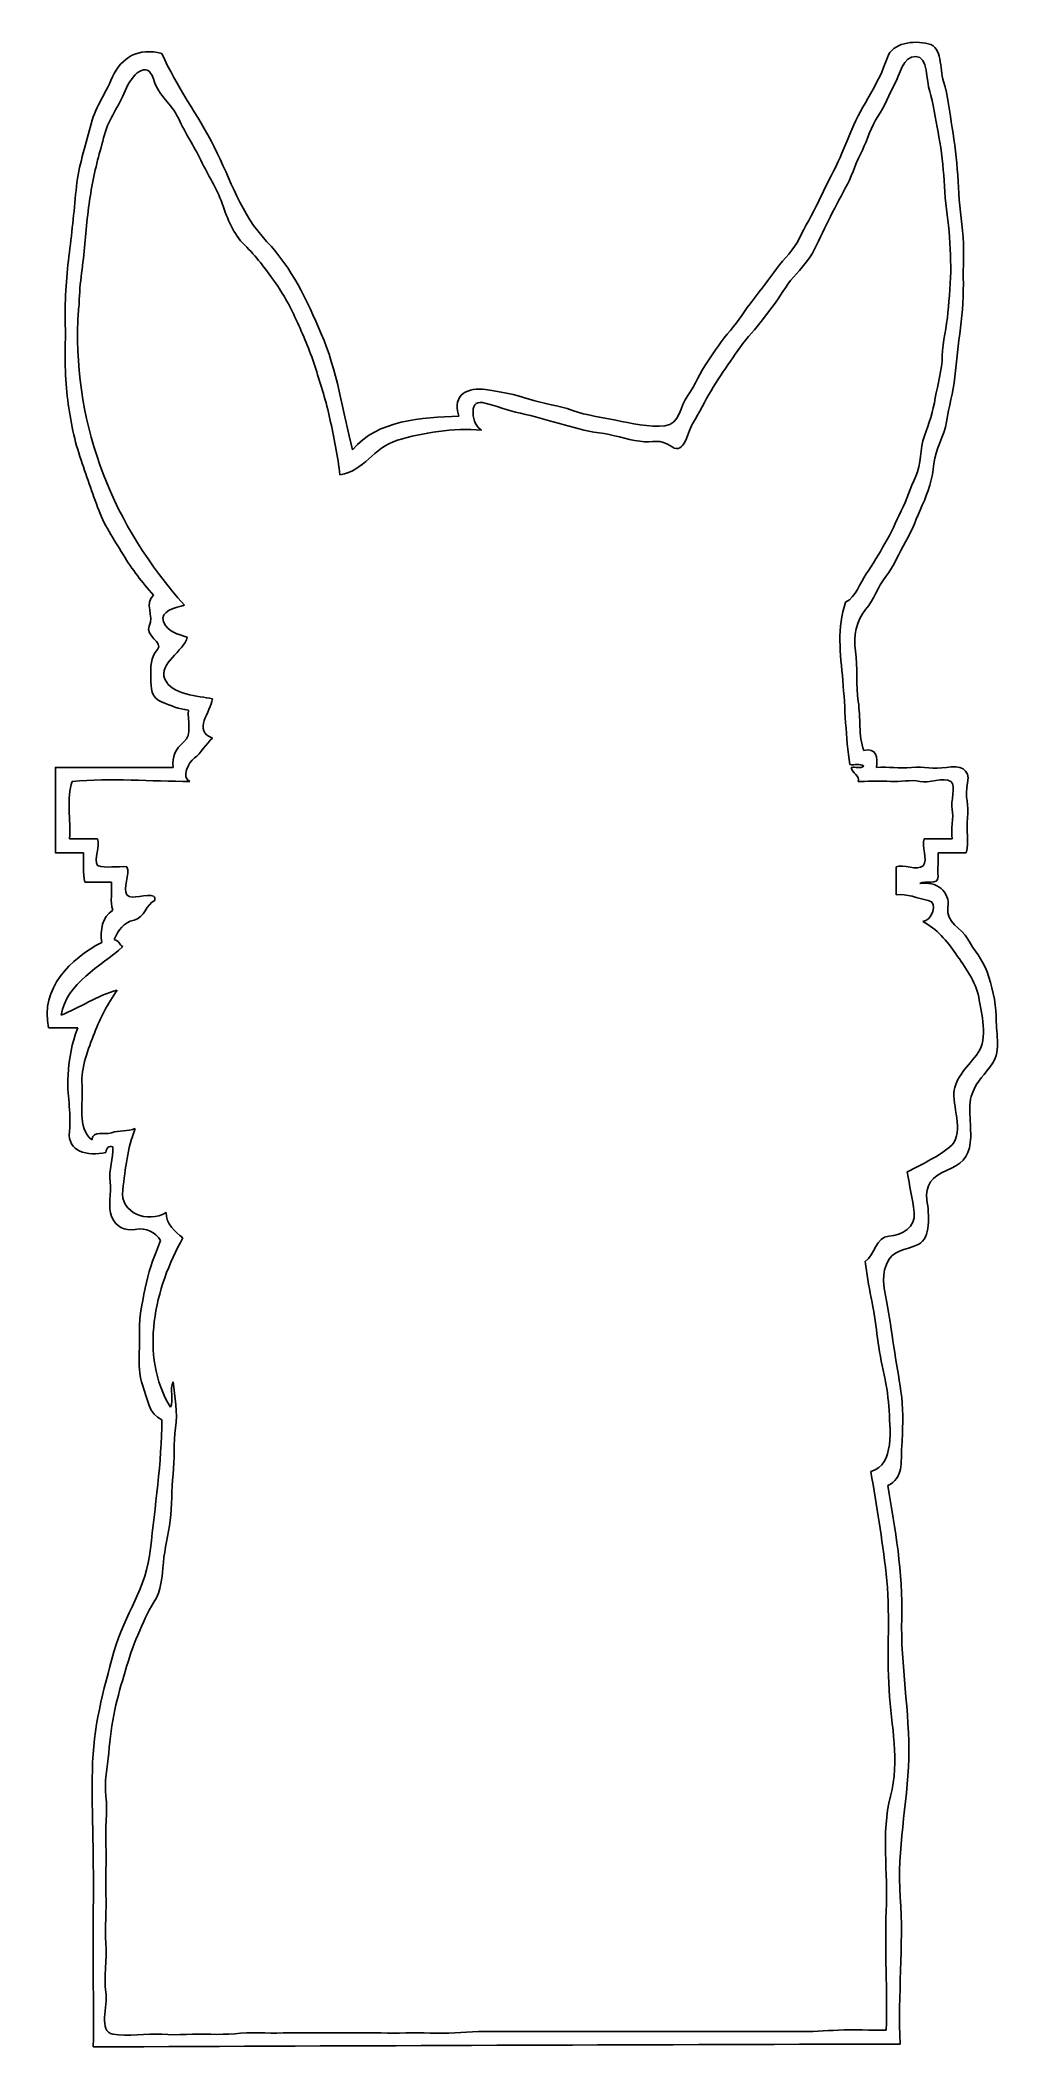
# Model space of a CAD drawing. Extents: x -0.3 to 45.1, y 0 to 95.1.
import ezdxf

# ---------------------------------------------------------------- set-up
doc = ezdxf.new("R2010")
doc.units = 0
doc.layers.get('0').update_dxf_attribs({"linetype": 'CONTINUOUS'})

msp = doc.modelspace()

# ---------------------------------------------------------------- linework, layer by layer
at = {"color": 7}
for points in [[(5.967054, 60.606226), (0.397106, 60.606226), (0.397106, 56.561383), (1.723284, 56.561383)], [(38.392106, 59.943137), (38.458415, 59.943137), (38.524724, 59.943137)], [(2.386373, 57.224472), (1.060195, 57.224472)], [(42.834802, 57.224472), (41.508624, 57.224472)], [(42.171713, 56.561383), (43.497891, 56.561383)], [(1.789593, 55.168896), (3.049462, 55.168896)], [(40.182446, 55.898294), (40.182446, 54.572116)], [(0.065562, 48.272771), (1.458048, 48.272771)]]:
    msp.add_lwpolyline(points, dxfattribs=at)
msp.add_lwpolyline([(38.392106, 59.943137)], close=True, dxfattribs=at)
for points in [[(5.436583, 94.423765), (4.329887, 94.726797), (3.501689, 94.224175), (3.099194, 93.313091)], [(3.695974, 92.650002), (4.002984, 93.418522), (4.736361, 94.153225), (5.033424, 93.2249)], [(7.910568, 90.001624), (7.129449, 91.545296), (6.119564, 92.854233), (5.436583, 94.423765)], [(39.770005, 94.239426), (39.53063, 93.551803), (39.310484, 93.106207), (38.973635, 92.516058)], [(41.707551, 94.887927), (41.006666, 95.058341), (40.008717, 94.927713), (39.770005, 94.239426)], [(40.111496, 92.969611), (40.337609, 93.385368), (40.513328, 94.320986), (41.11276, 94.289158)], [(41.11276, 94.289158), (41.711529, 94.257993), (41.596815, 93.138035), (41.772534, 92.632098)], [(42.432307, 93.092945), (42.217466, 93.728185), (42.408436, 94.717513), (41.707551, 94.887927)], [(3.099194, 93.313091), (2.697362, 92.401343), (2.270996, 91.88546), (2.040241, 90.923981)], [(5.033424, 93.2249), (5.331151, 92.296575), (5.860959, 92.127488), (6.215712, 91.356978)], [(2.717255, 90.578512), (2.935411, 91.394774), (3.389627, 91.880819), (3.695974, 92.650002)], [(38.973635, 92.516058), (38.636786, 91.925909), (38.340385, 91.421298), (38.08178, 90.821865)], [(39.315126, 91.445169), (39.627441, 91.887449), (39.884719, 92.554517), (40.111496, 92.969611)], [(41.772534, 92.632098), (41.947589, 92.126162), (42.042411, 91.307247), (42.167071, 90.705825)], [(42.834802, 90.909393), (42.71412, 91.617572), (42.647148, 92.457043), (42.432307, 93.092945)], [(6.215712, 91.356978), (6.571128, 90.587132), (6.932511, 90.08451), (7.277981, 89.369037)], [(38.585728, 89.853756), (38.848311, 90.345768), (39.003474, 91.002889), (39.315126, 91.445169)], [(2.040241, 90.923981), (1.809486, 89.963165), (1.491203, 89.137619), (1.391077, 88.125082)], [(2.120474, 88.125082), (2.274311, 88.98312), (2.499098, 89.761586), (2.717255, 90.578512)], [(38.08178, 90.821865), (37.823175, 90.222433), (37.612976, 89.632284), (37.325859, 89.058049)], [(42.167071, 90.705825), (42.291069, 90.104403), (42.389206, 89.320632), (42.436286, 88.654228)], [(43.100038, 88.654891), (43.055611, 89.414128), (42.955484, 90.201214), (42.834802, 90.909393)], [(7.277981, 89.369037), (7.624113, 88.653564), (8.021303, 88.054132), (8.283224, 87.324071)], [(10.393173, 85.521795), (9.173089, 86.798904), (8.691023, 88.45729), (7.910568, 90.001624)], [(37.878212, 88.24046), (38.145437, 88.737777), (38.323808, 89.36108), (38.585728, 89.853756)], [(37.325859, 89.058049), (37.038741, 88.483151), (36.757591, 87.947375), (36.489703, 87.374466)], [(42.436286, 88.654228), (42.483365, 87.987823), (42.524476, 87.198084), (42.631234, 86.528364)], [(43.298964, 86.334079), (43.188229, 87.10061), (43.144465, 87.895654), (43.100038, 88.654891)], [(1.391077, 88.125082), (1.291613, 87.111882), (1.190161, 86.033037), (1.059532, 85.008564)], [(1.789593, 85.405755), (1.856565, 86.305566), (1.967301, 87.266382), (2.120474, 88.125082)], [(37.086484, 86.711377), (37.336468, 87.219966), (37.61165, 87.74248), (37.878212, 88.24046)], [(8.283224, 87.324071), (8.544481, 86.593347), (8.801759, 85.883842), (9.355438, 85.346076)], [(36.489703, 87.374466), (36.221152, 86.80222), (35.877672, 86.226659), (35.605806, 85.672979)], [(36.321279, 85.15577), (36.566622, 85.661044), (36.835836, 86.203451), (37.086484, 86.711377)], [(42.631234, 86.528364), (42.737991, 85.857981), (42.752579, 85.031772), (42.768493, 84.344812)], [(35.605806, 85.672979), (35.333276, 85.118637), (34.897627, 84.719457), (34.529612, 84.228772)], [(43.365273, 83.814341), (43.357316, 84.612037), (43.4097, 85.567548), (43.298964, 86.334079)], [(1.059532, 85.008564), (0.928903, 83.983429), (0.83806, 82.824349), (0.861268, 81.758765)], [(1.524357, 82.620781), (1.524357, 83.538496), (1.722621, 84.505943), (1.789593, 85.405755)], [(9.355438, 85.346076), (9.909118, 84.808311), (10.314928, 84.251317), (10.757872, 83.631991)], [(12.980546, 81.146734), (12.266399, 82.781248), (11.613257, 84.244686), (10.393173, 85.521795)], [(35.325319, 83.830918), (35.699964, 84.251317), (36.075936, 84.650496), (36.321279, 85.15577)], [(34.529612, 84.228772), (34.162261, 83.738086), (33.810161, 83.253368), (33.413634, 82.758703)], [(34.36384, 82.471586), (34.699363, 82.908561), (34.950674, 83.409857), (35.325319, 83.830918)], [(42.768493, 84.344812), (42.784407, 83.657852), (42.684944, 82.8396), (42.635875, 82.156618)], [(43.232656, 81.427221), (43.340739, 82.184468), (43.373893, 83.016645), (43.365273, 83.814341)], [(10.757872, 83.631991), (11.200815, 83.012666), (11.535675, 82.384058), (11.853295, 81.677205)], [(33.413634, 82.758703), (33.017769, 82.263376), (32.764469, 81.772027), (32.341419, 81.31118)], [(0.861268, 81.758765), (0.884477, 80.693181), (0.815515, 79.390874), (0.932219, 78.381653)], [(6.497525, 68.298058), (3.166166, 72.00141), (1.262437, 76.690113), (1.458049, 81.758765)], [(1.458049, 81.758765), (1.458049, 82.051187), (1.501149, 82.37809), (1.524357, 82.620781)], [(33.336052, 81.178562), (33.714676, 81.582383), (34.028317, 82.03461), (34.36384, 82.471586)], [(42.635875, 82.156618), (42.586807, 81.473637), (42.381249, 80.786013), (42.371303, 80.100379)], [(11.853295, 81.677205), (12.170914, 80.971015), (12.475272, 80.254879), (12.715974, 79.489674)], [(14.454593, 75.658346), (14.025574, 77.372431), (13.694693, 79.512219), (12.980546, 81.146734)], [(32.341419, 81.31118), (31.918368, 80.850333), (31.607379, 80.321188), (31.2513, 79.815251)], [(32.342745, 79.851058), (32.649755, 80.287371), (32.958091, 80.774078), (33.336052, 81.178562)], [(42.96742, 79.106409), (43.060252, 79.845753), (43.124572, 80.669973), (43.232656, 81.427221)], [(31.424367, 78.448625), (31.688939, 78.884274), (32.035735, 79.414745), (32.342745, 79.851058)], [(42.371303, 80.100379), (42.361357, 79.415408), (42.152484, 78.753646), (42.040421, 78.110449)], [(12.715974, 79.489674), (12.956012, 78.723807), (13.214616, 77.928763), (13.389009, 77.1125)], [(31.2513, 79.815251), (30.894558, 79.309977), (30.690327, 78.730438), (30.31966, 78.227153)], [(42.570893, 76.983198), (42.684281, 77.690051), (42.874587, 78.366402), (42.96742, 79.106409)], [(0.932219, 78.381653), (1.048923, 77.372431), (1.215358, 76.408963), (1.502475, 75.503846)], [(20.753938, 78.509629), (19.954253, 78.628322), (19.141969, 78.29081), (19.494069, 77.24976)], [(20.555012, 76.586671), (20.112068, 76.807479), (19.926403, 78.030879), (20.601428, 77.888978)], [(22.814156, 78.050108), (22.100009, 78.279537), (21.553624, 78.390936), (20.753938, 78.509629)], [(24.869732, 77.519637), (24.186087, 77.763654), (23.528303, 77.820679), (22.814156, 78.050108)], [(30.31966, 78.227153), (29.948994, 77.724532), (29.965571, 76.867821), (29.241478, 76.785597)], [(30.588211, 76.963968), (30.83687, 77.341929), (31.159794, 78.012975), (31.424367, 78.448625)], [(42.040421, 78.110449), (41.929023, 77.467253), (41.739379, 76.900312), (41.523212, 76.306847)], [(13.389009, 77.1125), (13.563401, 76.295575), (13.764317, 75.317518), (13.857813, 74.464786)], [(19.494069, 77.24976), (17.720969, 77.1682), (15.656773, 77.077357), (14.454593, 75.658346)], [(20.601428, 77.888978), (21.275789, 77.74774), (21.765149, 77.514332), (22.412324, 77.383041)], [(22.412324, 77.383041), (23.059499, 77.251749), (23.621798, 77.071389), (24.246428, 76.896333)], [(26.920666, 77.050833), (26.221107, 77.192071), (25.553377, 77.27562), (24.869732, 77.519637)], [(29.241478, 76.785597), (28.517384, 76.703374), (27.620225, 76.909595), (26.920666, 77.050833)], [(13.857813, 74.464786), (15.04209, 74.655756), (15.408778, 75.752505), (16.591729, 76.107257)], [(16.591729, 76.107257), (17.77468, 76.46201), (19.233475, 76.692765), (20.555012, 76.586671)], [(24.246428, 76.896333), (24.871721, 76.721941), (25.477121, 76.537602), (26.126285, 76.455379)], [(26.126285, 76.455379), (26.776113, 76.373156), (27.405384, 76.148369), (28.04858, 76.056863)], [(28.04858, 76.056863), (28.691777, 75.965356), (28.988178, 76.224624), (29.578327, 75.796269)], [(29.578327, 75.796269), (30.168476, 75.367913), (30.33889, 76.586671), (30.588211, 76.963968)], [(41.523212, 76.306847), (41.307708, 75.712719), (41.376006, 74.958124), (41.112097, 74.397151)], [(41.974113, 74.993931), (42.034454, 75.694816), (42.458168, 76.275682), (42.570893, 76.983198)], [(1.502475, 75.503846), (1.790256, 74.599393), (2.089972, 73.783794), (2.388362, 72.941671)], [(41.112097, 74.397151), (40.848851, 73.836178), (40.697666, 73.285151), (40.430441, 72.757995)], [(41.421759, 73.026546), (41.692963, 73.636588), (41.914435, 74.292383), (41.974113, 74.993931)], [(2.388362, 72.941671), (2.686089, 72.098884), (3.148925, 71.437785), (3.595184, 70.70043)], [(40.430441, 72.757995), (40.16388, 72.230176), (39.95368, 71.705673), (39.65728, 71.210345)], [(40.629368, 71.299199), (40.959586, 71.862162), (41.151219, 72.415841), (41.421759, 73.026546)], [(39.698391, 69.644129), (40.107517, 70.165317), (40.299813, 70.736237), (40.629368, 71.299199)], [(3.595184, 70.70043), (4.041443, 69.963075), (4.481071, 69.400775), (5.038729, 68.762221)], [(39.65728, 71.210345), (39.360216, 70.715681), (39.097632, 70.237594), (38.773382, 69.773431)], [(38.773382, 69.773431), (38.448468, 69.309932), (38.307893, 68.718457), (37.795326, 68.430676)], [(38.740228, 68.082554), (39.171235, 68.611036), (39.289265, 69.123604), (39.698391, 69.644129)], [(5.038729, 68.762221), (4.57523, 68.381608), (5.082493, 67.777533), (4.839802, 67.303425)], [(5.508196, 67.507656), (5.285398, 68.016245), (6.142772, 68.185333), (6.497525, 68.298058)], [(6.630143, 66.772954), (6.196482, 66.923475), (5.730994, 66.99973), (5.508196, 67.507656)], [(37.795326, 68.430676), (37.371612, 67.214571), (37.547994, 66.015706), (37.662708, 64.717378)], [(38.258825, 66.109202), (38.143447, 66.85584), (38.308557, 67.554736), (38.740228, 68.082554)], [(4.839802, 67.303425), (4.597112, 66.829316), (5.541351, 66.54883), (5.221079, 66.192751)], [(5.574505, 64.788991), (5.248265, 65.532314), (6.494209, 66.112517), (6.630143, 66.772954)], [(5.221079, 66.192751), (4.900807, 65.836672), (4.896165, 65.340018), (4.906111, 64.849996)], [(38.392106, 63.722744), (38.270761, 64.479329), (38.374865, 65.363226), (38.258825, 66.109202)], [(4.906111, 64.849996), (4.916058, 64.359973), (4.924015, 63.8978), (5.421995, 63.708156)], [(7.823703, 63.855362), (7.169234, 63.994611), (5.900745, 64.045669), (5.574505, 64.788991)], [(37.662708, 64.717378), (37.777422, 63.419049), (37.792673, 62.018605), (37.994252, 60.738844)], [(5.421995, 63.708156), (5.919311, 63.51785), (6.179905, 63.377938), (6.696452, 63.324891)], [(7.823703, 61.998713), (6.876149, 62.342856), (7.752752, 63.240015), (7.823703, 63.855362)], [(38.657341, 61.401933), (38.392106, 62.122047), (38.513451, 62.96616), (38.392106, 63.722744)], [(6.696452, 63.324891), (6.621523, 62.858076), (6.887421, 62.142603), (6.480948, 61.816363)], [(6.480948, 61.816363), (6.075137, 61.490124), (5.910691, 61.116804), (5.967054, 60.606226)], [(6.978264, 61.053811), (7.257425, 61.271967), (7.55913, 61.746076), (7.823703, 61.998713)], [(6.762761, 59.943137), (6.322469, 60.144716), (6.698441, 60.836318), (6.978264, 61.053811)], [(39.254122, 60.606226), (39.335018, 61.06641), (39.246828, 61.574336), (38.657341, 61.401933)], [(1.060195, 57.224472), (1.14706, 58.109696), (0.885803, 59.163344), (1.192813, 59.943137)], [(1.192813, 59.943137), (3.014981, 60.108909), (4.931972, 59.943137), (6.762761, 59.943137)], [(37.994252, 60.738844), (38.215724, 60.717625), (38.462393, 60.794543), (38.657341, 60.672535)], [(38.657341, 60.672535), (38.518093, 60.534612), (38.249542, 60.63938), (38.060561, 60.606226)], [(38.060561, 60.606226), (38.069845, 60.348284), (38.500852, 60.187817), (38.392106, 59.943137)], [(38.524724, 59.943137), (38.962362, 59.943137), (39.488855, 59.981596), (39.917211, 59.943137)], [(40.911844, 60.606226), (40.323684, 60.557157), (39.833661, 60.643359), (39.254122, 60.606226)], [(39.917211, 59.943137), (40.345566, 59.904678), (40.913833, 60.045253), (41.309697, 59.943137)], [(42.569567, 60.606226), (41.948252, 60.512067), (41.500004, 60.655294), (40.911844, 60.606226)], [(41.309697, 59.943137), (41.705562, 59.841021), (42.451537, 60.164609), (42.768493, 59.943137)], [(43.5642, 59.876828), (43.704112, 60.564451), (43.190881, 60.700385), (42.569567, 60.606226)], [(42.768493, 59.943137), (43.044338, 59.750178), (42.741307, 58.961102), (42.834802, 58.616959)], [(43.5642, 58.219105), (43.641781, 58.84042), (43.424288, 59.189205), (43.5642, 59.876828)], [(42.834802, 58.616959), (42.928298, 58.272816), (42.764515, 57.598454), (42.834802, 57.224472)], [(43.497891, 56.561383), (43.661011, 57.139597), (43.486619, 57.597791), (43.5642, 58.219105)], [(2.386373, 55.964603), (2.188773, 56.246416), (2.534242, 56.908179), (2.386373, 57.224472)], [(41.508624, 57.224472), (41.372691, 56.908842), (41.712856, 56.205304), (41.456903, 55.950015)], [(1.723284, 56.561383), (1.736546, 56.095895), (1.67952, 55.60985), (1.789593, 55.168896)], [(42.171713, 55.434132), (42.149831, 55.878401), (42.18829, 56.134354), (42.171713, 56.561383)], [(3.77886, 55.898294), (3.32597, 55.942058), (2.78489, 55.810766), (2.386373, 55.964603)], [(3.049462, 55.168896), (3.088584, 54.73192), (2.968565, 54.252507), (3.115771, 53.842718)], [(3.77886, 54.572116), (3.571313, 54.868517), (3.934686, 55.565423), (3.77886, 55.898294)], [(41.456903, 55.950015), (41.200951, 55.694726), (40.499403, 56.033564), (40.182446, 55.898294)], [(41.309697, 55.102587), (41.531169, 55.280958), (42.193595, 54.989862), (42.171713, 55.434132)], [(42.635875, 53.975336), (42.755895, 54.712028), (42.098773, 55.247141), (41.309697, 55.102587)], [(5.038729, 54.505807), (4.760895, 54.674232), (3.979113, 54.285662), (3.77886, 54.572116)], [(4.115046, 53.373914), (4.616341, 53.481998), (4.695249, 54.139119), (5.105038, 54.30688)], [(5.105038, 54.30688), (5.095755, 54.418279), (5.112995, 54.432204), (5.038729, 54.505807)], [(40.182446, 54.572116), (40.68772, 54.637762), (41.20294, 54.405018), (41.708877, 54.308207)], [(41.708877, 54.308207), (42.215477, 54.212059), (41.852104, 53.316225), (41.442315, 53.312247)], [(3.115771, 53.842718), (2.588615, 53.515152), (2.520317, 52.900469), (2.5853, 52.317613)], [(3.18208, 52.450231), (3.371723, 52.901795), (3.614414, 53.265168), (4.115046, 53.373914)], [(41.442315, 53.312247), (42.102089, 52.955505), (42.603384, 52.391216), (43.017152, 51.770565)], [(43.584093, 52.470124), (43.287692, 53.025129), (42.515856, 53.238644), (42.635875, 53.975336)], [(2.5853, 52.317613), (1.104622, 51.549093), (-0.326324, 50.14666), (0.065562, 48.272771)], [(3.579933, 52.118687), (3.428086, 52.214172), (3.386974, 52.417077), (3.18208, 52.450231)], [(44.487883, 50.920485), (44.265085, 51.546441), (43.880493, 51.915781), (43.584093, 52.470124)], [(0.662342, 48.869551), (0.927577, 50.421842), (2.536231, 51.154555), (3.579933, 52.118687)], [(43.017152, 51.770565), (43.431582, 51.150577), (43.956749, 50.480194), (44.093345, 49.729577)], [(44.91226, 48.825124), (44.913586, 49.507442), (44.710018, 50.293866), (44.487883, 50.920485)], [(3.314698, 50.063111), (2.379742, 49.789918), (1.538282, 49.226956), (0.662342, 48.869551)], [(2.239167, 48.022123), (2.518991, 48.768098), (2.881701, 49.397369), (3.314698, 50.063111)], [(44.093345, 49.729577), (44.229278, 48.979623), (44.537615, 47.741636), (44.074779, 47.099103)], [(44.763065, 46.609743), (45.140363, 47.176021), (44.910934, 48.142805), (44.91226, 48.825124)], [(1.458048, 48.272771), (1.143081, 47.466454), (1.062184, 46.928026), (0.993886, 46.018268)], [(1.656975, 45.554106), (1.58934, 46.40286), (1.959344, 47.276811), (2.239167, 48.022123)], [(44.074779, 47.099103), (43.611279, 46.457233), (42.9588, 45.93074), (42.922993, 45.178134)], [(43.778378, 45.141001), (44.00847, 45.788839), (44.385767, 46.043465), (44.763065, 46.609743)], [(0.993886, 46.018268), (0.925588, 45.10851), (1.158995, 44.337337), (1.060195, 43.365912)], [(2.121138, 42.968058), (1.416274, 43.517096), (1.72461, 44.705352), (1.656975, 45.554106)], [(42.922993, 45.178134), (42.887186, 44.424865), (43.42893, 43.178921), (42.718762, 42.619937)], [(43.696818, 42.835441), (43.777715, 43.556218), (43.548286, 44.493163), (43.778378, 45.141001)], [(1.060195, 43.365912), (0.961395, 42.394487), (1.894361, 42.179646), (2.784226, 42.371278)], [(3.049462, 43.299603), (2.693383, 43.176268), (2.197393, 43.456755), (2.121138, 42.968058)], [(4.176713, 43.49853), (3.824613, 43.361933), (3.405541, 43.423601), (3.049462, 43.299603)], [(3.579933, 40.580938), (3.723824, 41.675698), (3.784165, 42.499918), (4.176713, 43.49853)], [(42.564262, 41.514567), (43.231329, 41.790412), (43.615921, 42.114663), (43.696818, 42.835441)], [(2.784226, 42.371278), (2.7829, 42.557606), (2.924138, 42.694866), (3.115771, 42.636514)], [(3.115771, 42.636514), (3.131685, 42.104717), (2.906898, 41.511915), (2.983153, 40.978791)], [(42.718762, 42.619937), (42.00793, 42.061616), (41.460882, 41.862026), (40.712917, 41.442954)], [(2.983153, 40.978791), (3.059408, 40.445668), (2.85584, 39.787884), (3.054767, 39.326374)], [(40.712917, 41.442954), (40.811718, 40.772571), (40.95826, 40.202977), (41.043136, 39.51867)], [(41.641242, 40.116776), (41.539789, 40.805725), (41.897194, 41.238722), (42.564262, 41.514567)], [(5.635509, 39.519996), (4.778135, 39.003449), (3.436043, 39.486178), (3.579933, 40.580938)], [(41.228137, 38.010142), (41.85343, 38.307869), (41.742695, 39.427826), (41.641242, 40.116776)], [(3.054767, 39.326374), (3.25303, 38.864201), (3.65221, 38.630793), (4.176713, 38.724289)], [(6.431216, 38.326436), (6.061875, 38.598302), (5.606996, 38.99284), (5.635509, 39.519996)], [(41.043136, 39.51867), (41.128011, 38.833699), (40.468901, 38.438498), (39.84626, 38.397386)], [(4.176713, 38.724289), (4.701217, 38.817784), (5.121615, 38.594987), (5.370274, 38.193818)], [(5.834436, 30.303059), (4.341823, 32.759803), (5.105038, 35.977774), (6.431216, 38.326436)], [(5.370274, 38.193818), (5.10769, 37.520782), (4.85439, 36.920687), (4.705858, 36.205877)], [(39.84626, 38.397386), (39.222956, 38.356938), (39.173225, 37.532718), (38.72365, 37.199184)], [(38.72365, 37.199184), (38.839028, 36.07989), (39.169909, 34.883014), (39.276003, 33.773003)], [(39.723589, 37.061262), (40.00076, 37.778061), (40.602845, 37.712415), (41.228137, 38.010142)], [(4.705858, 36.205877), (4.557326, 35.491067), (4.34779, 34.640987), (4.37564, 33.883739)], [(39.783267, 35.075973), (39.661258, 35.819296), (39.446417, 36.344462), (39.723589, 37.061262)], [(40.116137, 32.889106), (40.010043, 33.626461), (39.904612, 34.331987), (39.783267, 35.075973)], [(4.37564, 33.883739), (4.40349, 33.126492), (4.260926, 32.031732), (4.509584, 31.365327)], [(39.276003, 33.773003), (39.382098, 32.662992), (39.777299, 31.428321), (39.836314, 30.35478)], [(40.447682, 30.767221), (40.364796, 31.511207), (40.222231, 32.151751), (40.116137, 32.889106)], [(5.967054, 31.496619), (5.773432, 31.170379), (6.028721, 30.624657), (5.834436, 30.303059)], [(6.085084, 29.323013), (6.187862, 30.033844), (6.032036, 30.808332), (5.967054, 31.496619)], [(4.509584, 31.365327), (4.758906, 30.699586), (4.807974, 29.958252), (5.436582, 29.706278)], [(40.447682, 28.446409), (40.494761, 29.182438), (40.530568, 30.023235), (40.447682, 30.767221)], [(5.436582, 29.706278), (5.42531, 27.70375), (5.097744, 25.544732), (4.90147, 23.610501)], [(39.836314, 30.35478), (39.895329, 29.281238), (40.142661, 27.583068), (38.988886, 27.252849)], [(5.965728, 27.121558), (6.044635, 27.831063), (5.982305, 28.612182), (6.085084, 29.323013)], [(39.784593, 26.58976), (40.55046, 26.931251), (40.400602, 27.710381), (40.447682, 28.446409)], [(5.833773, 24.932701), (5.922627, 25.618335), (5.886157, 26.412715), (5.965728, 27.121558)], [(38.988886, 27.252849), (39.278656, 25.589159), (39.512726, 24.115775), (39.713642, 22.407658)], [(40.447682, 20.290415), (40.506697, 22.482587), (40.147965, 24.534184), (39.784593, 26.58976)], [(5.502891, 22.942771), (5.564559, 23.607849), (5.744919, 24.247067), (5.833773, 24.932701)], [(4.90147, 23.610501), (4.705195, 21.676934), (3.682712, 20.566923), (3.167492, 18.713589)], [(5.059948, 21.064903), (5.410059, 21.594711), (5.441224, 22.277692), (5.502891, 22.942771)], [(39.713642, 22.407658), (39.914558, 20.698878), (39.741492, 18.655237), (39.850902, 16.908661)], [(4.294743, 19.509296), (4.552022, 20.080215), (4.709837, 20.535095), (5.059948, 21.064903)], [(40.779226, 13.659525), (40.838241, 15.849045), (40.388667, 18.098242), (40.447682, 20.290415)], [(3.6973, 17.785928), (3.880976, 18.396633), (4.037465, 18.939039), (4.294743, 19.509296)], [(3.167492, 18.713589), (2.651609, 16.860918), (2.176837, 15.150812), (2.143019, 13.107172)], [(3.203962, 15.958454), (3.344537, 16.608281), (3.514287, 17.175223), (3.6973, 17.785928)], [(39.850902, 16.908661), (39.960311, 15.162084), (40.366122, 13.604488), (39.917211, 11.869184)], [(2.916181, 13.925423), (2.987795, 14.618351), (3.063387, 15.308627), (3.203962, 15.958454)], [(2.784227, 11.869184), (2.70333, 12.583331), (2.844568, 13.232495), (2.916181, 13.925423)], [(40.381373, 7.094944), (40.211622, 9.380611), (40.720211, 11.470005), (40.779226, 13.659525)], [(2.143019, 13.107172), (2.109202, 11.063531), (2.229221, 8.690336), (2.187446, 6.564472)], [(2.784227, 9.548373), (2.740463, 10.286391), (2.865123, 11.155038), (2.784227, 11.869184)], [(39.917211, 11.869184), (39.468962, 10.133217), (39.803822, 8.265296), (39.718284, 6.431855)], [(2.784227, 7.227561), (2.74842, 7.964916), (2.82799, 8.810355), (2.784227, 9.548373)], [(2.784227, 4.90675), (2.731842, 5.619571), (2.820033, 6.490206), (2.784227, 7.227561)], [(40.381373, 0.132509), (40.25406, 2.426797), (40.551124, 4.809276), (40.381373, 7.094944)], [(2.187446, 6.564472), (2.145672, 4.438609), (2.219275, 2.141006), (2.187446, -0.000109)], [(39.718284, 6.431855), (39.632745, 4.598414), (39.782603, 2.640312), (39.718284, 0.795598)], [(2.784227, 2.585938), (2.681448, 3.233776), (2.836611, 4.193929), (2.784227, 4.90675)], [(3.115771, 0.596671), (2.414886, 0.723984), (2.887005, 1.9381), (2.784227, 2.585938)], [(2.187446, -0.000109), (14.918092, 0.046971), (27.646085, 0.10267), (40.381373, 0.132509)], [(5.436583, 0.596671), (4.696575, 0.658339), (3.816656, 0.469358), (3.115771, 0.596671)], [(7.757394, 0.596671), (7.000146, 0.633141), (6.17659, 0.535004), (5.436583, 0.596671)], [(10.011897, 0.66298), (9.247355, 0.684862), (8.514642, 0.560202), (7.757394, 0.596671)], [(12.332708, 0.66298), (11.564851, 0.668285), (10.776438, 0.641098), (10.011897, 0.66298)], [(14.65352, 0.66298), (13.885663, 0.656349), (13.100565, 0.657012), (12.332708, 0.66298)], [(16.974331, 0.66298), (16.209789, 0.639772), (15.421377, 0.669611), (14.65352, 0.66298)], [(19.295143, 0.66298), (18.540547, 0.607281), (17.738873, 0.686188), (16.974331, 0.66298)], [(21.549645, 0.729289), (20.776483, 0.74653), (20.049738, 0.719343), (19.295143, 0.66298)], [(23.870457, 0.729289), (23.097295, 0.737246), (22.322807, 0.712049), (21.549645, 0.729289)], [(26.191268, 0.729289), (25.418106, 0.733268), (24.643618, 0.721332), (23.870457, 0.729289)], [(28.51208, 0.729289), (27.739581, 0.732605), (26.96443, 0.725311), (26.191268, 0.729289)], [(30.832891, 0.729289), (30.061056, 0.733268), (29.284578, 0.725974), (28.51208, 0.729289)], [(33.153703, 0.729289), (32.384519, 0.736583), (31.604727, 0.725311), (30.832891, 0.729289)], [(35.474514, 0.729289), (34.710636, 0.745203), (33.922886, 0.721995), (33.153703, 0.729289)], [(37.463781, 0.795598), (36.768864, 0.761117), (36.238393, 0.713375), (35.474514, 0.729289)], [(39.718284, 0.795598), (39.009442, 0.769738), (38.158698, 0.830079), (37.463781, 0.795598)]]:
    msp.add_open_spline(points, degree=3, dxfattribs=at)

doc.saveas('drawing.dxf')
